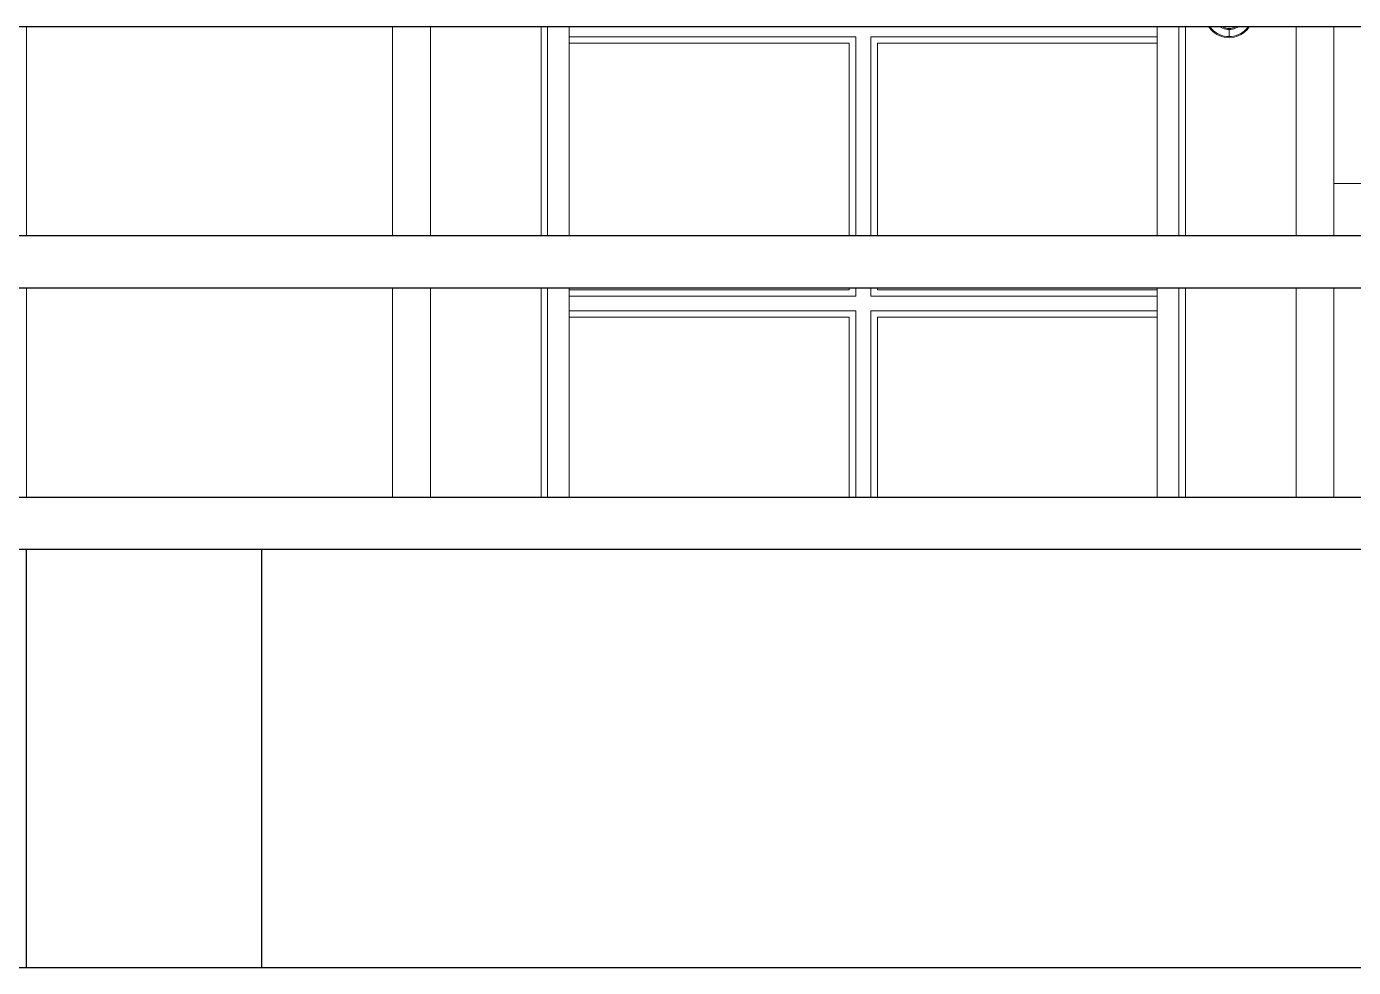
# Model space of a CAD drawing. Header units: inches. Extents: x -5142662 to -4941318, y -3361958 to -3160563.
# Drawn here: x -5011441.5 to -5011390.8, y -3261627.2 to -3261591.2 of the extents above; entities that cross this region are included whole.
import ezdxf

# ---------------------------------------------------------------- set-up
doc = ezdxf.new("R2010")
doc.units = ezdxf.units.IN
doc.header["$LTSCALE"] = 2
doc.header["$MEASUREMENT"] = 0
doc.layers.get('0').update_dxf_attribs({"linetype": 'CONTINUOUS'})
doc.layers.add('window', color=4, linetype='CONTINUOUS', lineweight=13)

msp = doc.modelspace()

# ---------------------------------------------------------------- linework, layer by layer
at = {"ltscale": 0.5}
for p, q in [((-5011609.515, -3261591.209), (-5011206.757, -3261591.209)), ((-5011609.515, -3261599.209), (-5011206.757, -3261599.209)), ((-5011609.515, -3261601.209), (-5011206.757, -3261601.209)), ((-5011609.515, -3261609.209), (-5011206.757, -3261609.209)), ((-5011609.515, -3261611.209), (-5011206.757, -3261611.209)), ((-5011441.515, -3261627.209), (-5011441.515, -3261611.209)), ((-5011432.515, -3261627.209), (-5011432.515, -3261611.209)), ((-5011609.515, -3261627.209), (-5011201.757, -3261627.209))]:
    msp.add_line(p, q, dxfattribs=at)
at = {"layer": 'window'}
for p, q in [((-5011441.515, -3261599.209), (-5011441.515, -3261591.209)), ((-5011427.515, -3261599.209), (-5011427.515, -3261591.209)), ((-5011426.069, -3261599.209), (-5011426.069, -3261591.209)), ((-5011421.839, -3261599.209), (-5011421.839, -3261591.209)), ((-5011421.587, -3261591.209), (-5011421.587, -3261599.209)), ((-5011420.759, -3261599.209), (-5011420.759, -3261591.209)), ((-5011398.272, -3261599.209), (-5011398.272, -3261591.209)), ((-5011397.444, -3261599.209), (-5011397.444, -3261591.209)), ((-5011397.192, -3261591.209), (-5011397.192, -3261599.209)), ((-5011396.271, -3261591.263), (-5011396.307, -3261591.209)), ((-5011396.211, -3261591.337), (-5011396.271, -3261591.263)), ((-5011396.18, -3261591.31), (-5011396.238, -3261591.24)), ((-5011396.142, -3261591.403), (-5011396.211, -3261591.337)), ((-5011396.115, -3261591.374), (-5011396.18, -3261591.31)), ((-5011396.067, -3261591.462), (-5011396.142, -3261591.403)), ((-5011396.043, -3261591.43), (-5011396.115, -3261591.374)), ((-5011395.829, -3261591.249), (-5011395.883, -3261591.215)), ((-5011395.773, -3261591.277), (-5011395.829, -3261591.249)), ((-5011395.814, -3261591.209), (-5011395.808, -3261591.213)), ((-5011395.808, -3261591.213), (-5011395.755, -3261591.238)), ((-5011395.713, -3261591.298), (-5011395.773, -3261591.277)), ((-5011395.755, -3261591.238), (-5011395.7, -3261591.258)), ((-5011395.652, -3261591.314), (-5011395.713, -3261591.298)), ((-5011395.7, -3261591.258), (-5011395.643, -3261591.273)), ((-5011395.589, -3261591.323), (-5011395.652, -3261591.314)), ((-5011395.643, -3261591.273), (-5011395.585, -3261591.281)), ((-5011395.522, -3261591.326), (-5011395.589, -3261591.323)), ((-5011395.585, -3261591.281), (-5011395.522, -3261591.284)), ((-5011395.522, -3261591.284), (-5011395.46, -3261591.281)), ((-5011395.456, -3261591.323), (-5011395.522, -3261591.326)), ((-5011395.522, -3261591.591), (-5011395.522, -3261591.326)), ((-5011395.46, -3261591.281), (-5011395.401, -3261591.273)), ((-5011395.393, -3261591.314), (-5011395.456, -3261591.323)), ((-5011395.401, -3261591.273), (-5011395.345, -3261591.258)), ((-5011395.332, -3261591.298), (-5011395.393, -3261591.314)), ((-5011395.345, -3261591.258), (-5011395.29, -3261591.238)), ((-5011395.272, -3261591.277), (-5011395.332, -3261591.298)), ((-5011395.29, -3261591.238), (-5011395.237, -3261591.213)), ((-5011395.216, -3261591.249), (-5011395.272, -3261591.277)), ((-5011395.237, -3261591.213), (-5011395.231, -3261591.209)), ((-5011395.162, -3261591.215), (-5011395.216, -3261591.249)), ((-5011395.154, -3261591.209), (-5011395.162, -3261591.215)), ((-5011394.93, -3261591.374), (-5011395.002, -3261591.43)), ((-5011394.903, -3261591.403), (-5011394.978, -3261591.462)), ((-5011394.864, -3261591.31), (-5011394.93, -3261591.374)), ((-5011394.834, -3261591.337), (-5011394.903, -3261591.403)), ((-5011394.806, -3261591.24), (-5011394.864, -3261591.31)), ((-5011394.774, -3261591.263), (-5011394.834, -3261591.337)), ((-5011394.785, -3261591.209), (-5011394.806, -3261591.24)), ((-5011394.737, -3261591.209), (-5011394.774, -3261591.263)), ((-5011392.962, -3261591.209), (-5011392.962, -3261599.209)), ((-5011391.515, -3261591.209), (-5011391.515, -3261599.209)), ((-5011409.803, -3261591.605), (-5011420.759, -3261591.605)), ((-5011410.055, -3261591.85), (-5011420.759, -3261591.85)), ((-5011410.055, -3261591.85), (-5011410.055, -3261599.209)), ((-5011409.803, -3261599.209), (-5011409.803, -3261591.605)), ((-5011398.272, -3261591.605), (-5011409.227, -3261591.605)), ((-5011409.227, -3261591.605), (-5011409.227, -3261599.209)), ((-5011398.272, -3261591.85), (-5011408.975, -3261591.85)), ((-5011408.975, -3261591.85), (-5011408.975, -3261599.209)), ((-5011395.986, -3261591.513), (-5011396.067, -3261591.462)), ((-5011395.966, -3261591.479), (-5011396.043, -3261591.43)), ((-5011395.899, -3261591.556), (-5011395.986, -3261591.513)), ((-5011395.883, -3261591.52), (-5011395.966, -3261591.479)), ((-5011395.809, -3261591.589), (-5011395.899, -3261591.556)), ((-5011395.796, -3261591.551), (-5011395.883, -3261591.52)), ((-5011395.715, -3261591.612), (-5011395.809, -3261591.589)), ((-5011395.707, -3261591.574), (-5011395.796, -3261591.551)), ((-5011395.522, -3261591.64), (-5011395.715, -3261591.612)), ((-5011395.615, -3261591.587), (-5011395.707, -3261591.574)), ((-5011395.522, -3261591.591), (-5011395.615, -3261591.587)), ((-5011395.43, -3261591.587), (-5011395.522, -3261591.591)), ((-5011395.33, -3261591.612), (-5011395.522, -3261591.64)), ((-5011395.338, -3261591.574), (-5011395.43, -3261591.587)), ((-5011395.248, -3261591.551), (-5011395.338, -3261591.574)), ((-5011395.236, -3261591.589), (-5011395.33, -3261591.612)), ((-5011395.162, -3261591.52), (-5011395.248, -3261591.551)), ((-5011395.146, -3261591.556), (-5011395.236, -3261591.589)), ((-5011395.079, -3261591.479), (-5011395.162, -3261591.52)), ((-5011395.059, -3261591.513), (-5011395.146, -3261591.556)), ((-5011395.002, -3261591.43), (-5011395.079, -3261591.479)), ((-5011394.978, -3261591.462), (-5011395.059, -3261591.513)), ((-5011337.515, -3261597.209), (-5011391.515, -3261597.209)), ((-5011441.515, -3261609.209), (-5011441.515, -3261601.209)), ((-5011427.515, -3261609.209), (-5011427.515, -3261601.209)), ((-5011426.069, -3261609.209), (-5011426.069, -3261601.209)), ((-5011421.839, -3261609.209), (-5011421.839, -3261601.209)), ((-5011421.587, -3261601.209), (-5011421.587, -3261609.209)), ((-5011420.759, -3261609.209), (-5011420.759, -3261601.209)), ((-5011410.055, -3261601.279), (-5011420.759, -3261601.279)), ((-5011420.759, -3261601.523), (-5011409.803, -3261601.523)), ((-5011410.055, -3261601.209), (-5011410.055, -3261601.279)), ((-5011409.803, -3261601.523), (-5011409.803, -3261601.209)), ((-5011409.227, -3261601.209), (-5011409.227, -3261601.523)), ((-5011409.227, -3261601.523), (-5011398.272, -3261601.523)), ((-5011408.975, -3261601.209), (-5011408.975, -3261601.279)), ((-5011398.272, -3261601.279), (-5011408.975, -3261601.279)), ((-5011398.272, -3261609.209), (-5011398.272, -3261601.209)), ((-5011397.444, -3261609.209), (-5011397.444, -3261601.209)), ((-5011397.192, -3261601.209), (-5011397.192, -3261609.209)), ((-5011392.962, -3261601.209), (-5011392.962, -3261609.209)), ((-5011391.515, -3261601.209), (-5011391.515, -3261609.209)), ((-5011409.803, -3261602.082), (-5011420.759, -3261602.082)), ((-5011410.055, -3261602.326), (-5011420.759, -3261602.326)), ((-5011410.055, -3261602.326), (-5011410.055, -3261609.209)), ((-5011409.803, -3261609.209), (-5011409.803, -3261602.082)), ((-5011398.272, -3261602.082), (-5011409.227, -3261602.082)), ((-5011409.227, -3261602.082), (-5011409.227, -3261609.209)), ((-5011398.272, -3261602.326), (-5011408.975, -3261602.326)), ((-5011408.975, -3261602.326), (-5011408.975, -3261609.209))]:
    msp.add_line(p, q, dxfattribs=at)

doc.saveas('drawing.dxf')
